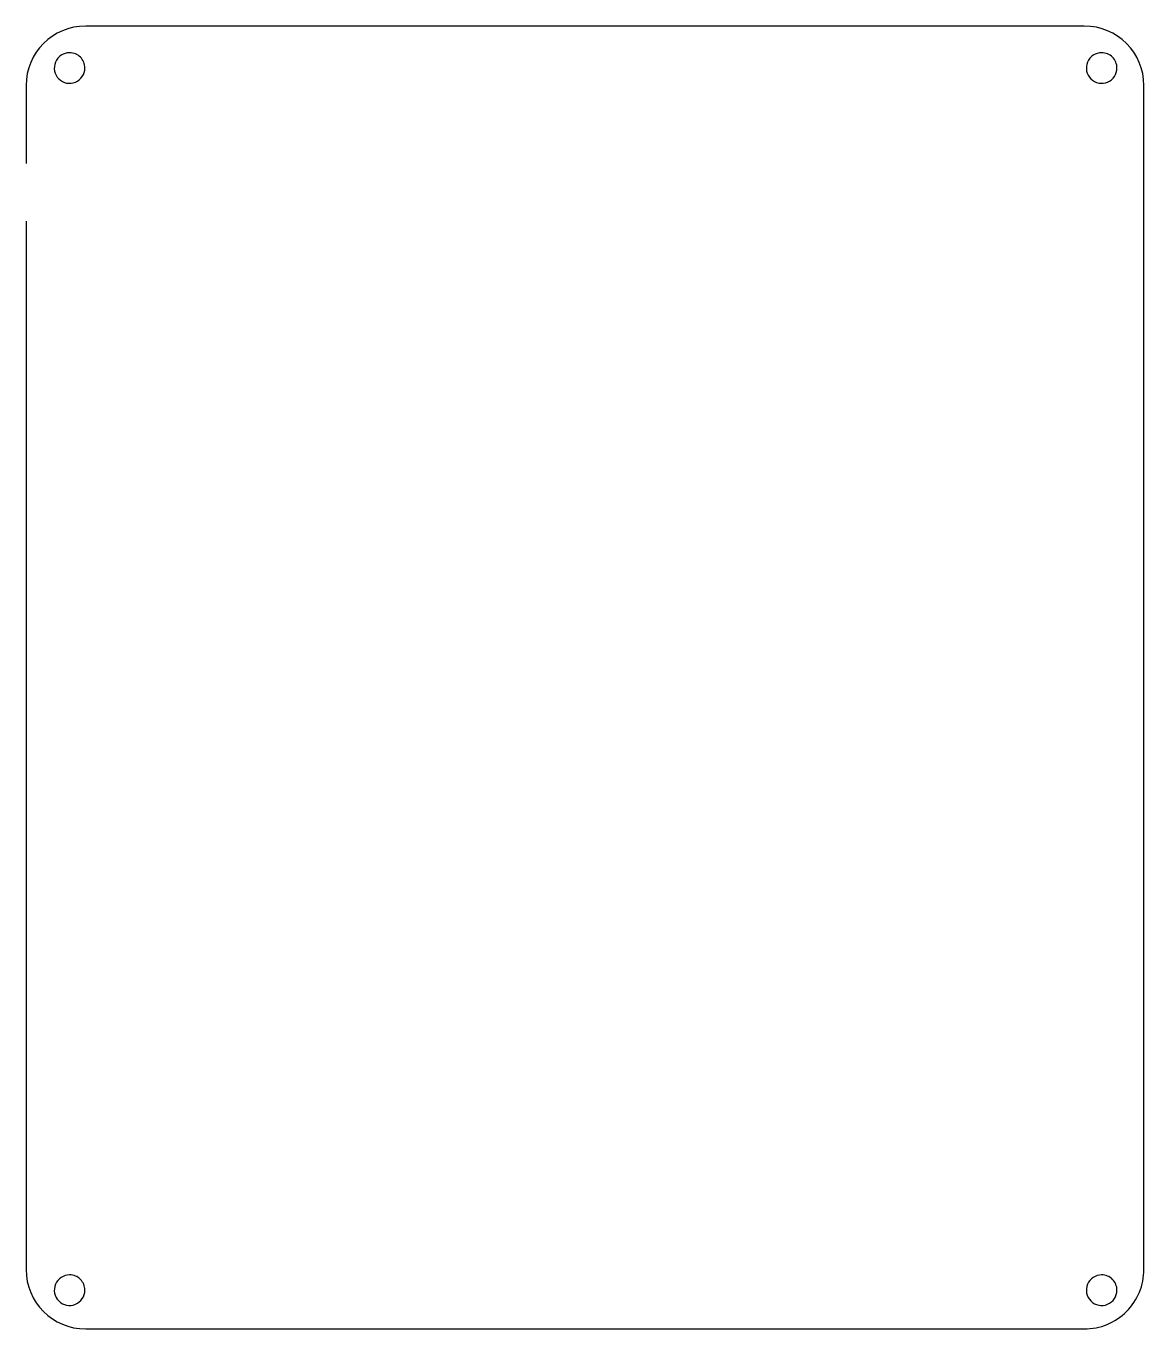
# Model space of a CAD drawing. Extents: x 2351120 to 5444798, y 1370789 to 4975369.
import ezdxf

# ---------------------------------------------------------------- set-up
doc = ezdxf.new("R2010")
doc.units = 0
doc.layers.get('0').update_dxf_attribs({"linetype": 'CONTINUOUS'})

msp = doc.modelspace()

# ---------------------------------------------------------------- linework, layer by layer
at = {"color": 7}
for p, q in [((5279801.780736, 4975367.879194), (2516116.588083, 4975367.879194)), ((2471603.540494, 4901619.303882), (2471603.540494, 4901619.303882)), ((5327783.343905, 4901619.303882), (5327783.343905, 4901619.303882)), ((2351120.457179, 4810587.137849), (2351120.457179, 4595227.947012)), ((5444797.91164, 1535569.773862), (5444797.91164, 4810587.137849)), ((2351120.457179, 4435498.656604), (2351120.457179, 1535569.773862)), ((2471603.540494, 1520406.50129), (2471603.540494, 1520406.50129)), ((5327783.343905, 1520406.50129), (5327783.343905, 1520406.50129)), ((2516116.588083, 1370789.032516), (5279801.780736, 1370789.032516))]:
    msp.add_line(p, q, dxfattribs=at)
for points in [[(2516116.588083, 4975369.17668), (2424991.53105, 4975368.460102), (2351120.457179, 4901593.238247), (2351120.457179, 4810587.137854)], [(5444796.612458, 4810587.137849), (5444796.612458, 4901592.521665), (5370926.120251, 4975367.162616), (5279801.780736, 4975367.879194)], [(2432492.603037, 4875486.210964), (2425940.201126, 4859667.313404), (2429562.064887, 4841458.974684), (2441669.324916, 4829351.714655)], [(2471603.540494, 4901619.303882), (2454481.289157, 4901619.303882), (2439045.004949, 4891305.108525), (2432492.603037, 4875486.210964)], [(2501537.756072, 4889220.145811), (2493598.70849, 4897159.193392), (2482831.049256, 4901619.303882), (2471603.540494, 4901619.303882)], [(2513936.914144, 4859285.930233), (2513936.914144, 4870513.438995), (2509476.803654, 4881281.098229), (2501537.756072, 4889220.145811)], [(5288672.406449, 4875486.210964), (5282120.004537, 4859667.313404), (5285741.868298, 4841458.974684), (5297849.128327, 4829351.714655)], [(5327783.343905, 4901619.303882), (5310661.092569, 4901619.303882), (5295224.80836, 4891305.108525), (5288672.406449, 4875486.210964)], [(5357717.559483, 4889220.145811), (5349778.511902, 4897159.193392), (5339010.852668, 4901619.303882), (5327783.343905, 4901619.303882)], [(5370116.717555, 4859285.930233), (5370116.717555, 4870513.438995), (5365656.607065, 4881281.098229), (5357717.559483, 4889220.145811)], [(2487803.821226, 4820174.992776), (2503622.718786, 4826727.394687), (2513936.914144, 4842163.678896), (2513936.914144, 4859285.930233)], [(5343983.624637, 4820174.992776), (5359802.522198, 4826727.394687), (5370116.717555, 4842163.678896), (5370116.717555, 4859285.930233)], [(2441669.324916, 4829351.714655), (2453776.584945, 4817244.454625), (2471984.923665, 4813622.590864), (2487803.821226, 4820174.992776)], [(5297849.128327, 4829351.714655), (5309956.388357, 4817244.454625), (5328164.727077, 4813622.590864), (5343983.624637, 4820174.992776)], [(2351120.457179, 1535569.773862), (2351121.174685, 1444564.180168), (2424992.038406, 1370789.749088), (2516116.588083, 1370789.032516)], [(2471603.540494, 1520406.50129), (2454481.289157, 1520406.50129), (2439045.004949, 1510092.305933), (2432492.603037, 1494273.408372)], [(2501537.756072, 1508007.343218), (2493598.70849, 1515946.3908), (2482831.049256, 1520406.50129), (2471603.540494, 1520406.50129)], [(5327783.343905, 1520406.50129), (5310661.092569, 1520406.50129), (5295224.80836, 1510092.305933), (5288672.406449, 1494273.408372)], [(5357717.559483, 1508007.343218), (5349778.511902, 1515946.3908), (5339010.852668, 1520406.50129), (5327783.343905, 1520406.50129)], [(5396471.663768, 1419052.194248), (5427414.440616, 1449954.577717), (5444797.91164, 1491867.204049), (5444797.91164, 1535569.773862)], [(2432492.603037, 1494273.408372), (2425940.201126, 1478454.510812), (2429562.064887, 1460246.172092), (2441669.324916, 1448138.912062)], [(2487803.821226, 1438962.190184), (2503622.718786, 1445514.592095), (2513936.914144, 1460950.876304), (2513936.914144, 1478073.12764)], [(2513936.914144, 1478073.12764), (2513936.914144, 1489300.636403), (2509476.803654, 1500068.295637), (2501537.756072, 1508007.343218)], [(5288672.406449, 1494273.408372), (5282120.004537, 1478454.510812), (5285741.868298, 1460246.172092), (5297849.128327, 1448138.912062)], [(5343983.624637, 1438962.190184), (5359802.522198, 1445514.592095), (5370116.717555, 1460950.876304), (5370116.717555, 1478073.12764)], [(5370116.717555, 1478073.12764), (5370116.717555, 1489300.636403), (5365656.607065, 1500068.295637), (5357717.559483, 1508007.343218)], [(2441669.324916, 1448138.912062), (2453776.584945, 1436031.652033), (2471984.923665, 1432409.788272), (2487803.821226, 1438962.190184)], [(5297849.128327, 1448138.912062), (5309956.388357, 1436031.652033), (5328164.727077, 1432409.788272), (5343983.624637, 1438962.190184)], [(5279801.780736, 1370789.032516), (5323561.475411, 1370789.032516), (5365528.88692, 1388149.810778), (5396471.663768, 1419052.194248)]]:
    msp.add_open_spline(points, degree=3, dxfattribs=at)

doc.saveas('drawing.dxf')
